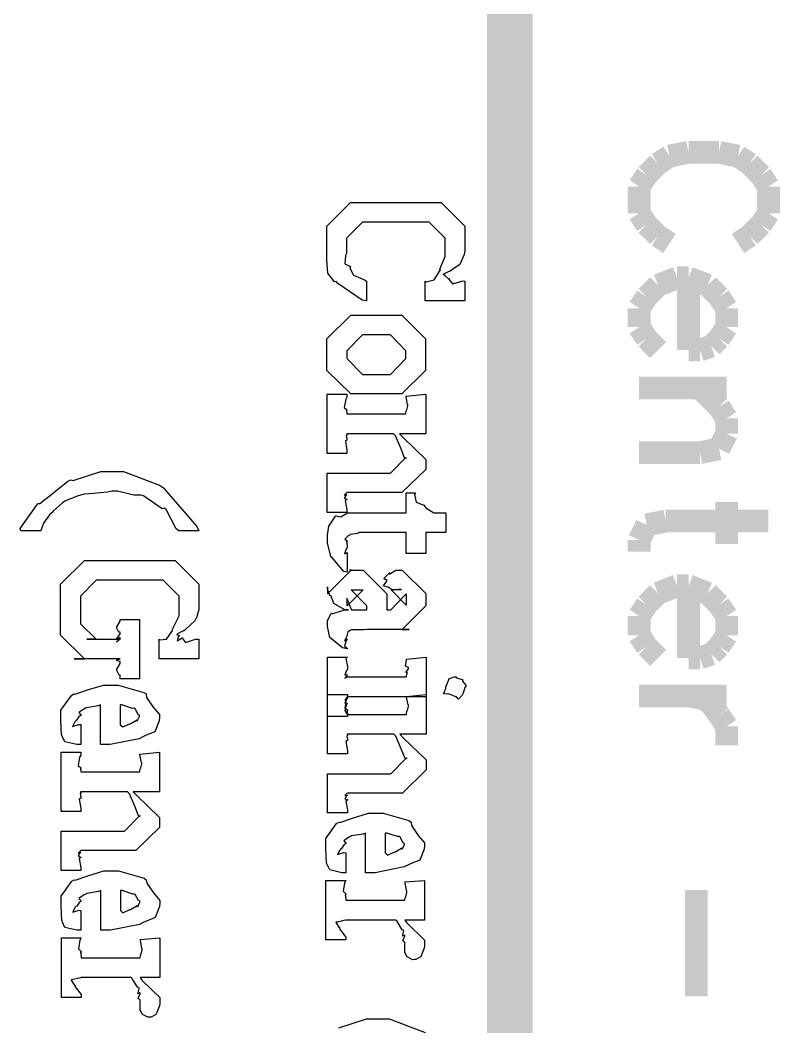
# Model space of a CAD drawing. Extents: x 0.1 to 11.6, y 0.3 to 16.2.
# Drawn here: x 1.1471 to 1.48, y 1.8616 to 2.3029 of the extents above; entities that cross this region are included whole.
import ezdxf

# ---------------------------------------------------------------- set-up
doc = ezdxf.new("R2010")
doc.units = 0
doc.header["$MEASUREMENT"] = 0

msp = doc.modelspace()

# ---------------------------------------------------------------- linework, layer by layer
at = {"color": 0}
for points, const_width in [([(1.36165, 0.531685), (1.36165, 4.18001)], 0.02), ([(1.43164, 2.24333), (1.42665, 2.24001)], 0.01), ([(1.44, 2.24501), (1.43164, 2.24333)], 0.01), ([(1.45335, 2.24501), (1.44, 2.24501)], 0.01), ([(1.46164, 2.24333), (1.45335, 2.24501)], 0.01), ([(1.46669, 2.24001), (1.46164, 2.24333)], 0.01), ([(1.42665, 2.24001), (1.42165, 2.23497)], 0.01), ([(1.47168, 2.23497), (1.46669, 2.24001)], 0.01), ([(1.42165, 2.23497), (1.41835, 2.22999)], 0.01), ([(1.47499, 2.22999), (1.47168, 2.23497)], 0.01), ([(1.41835, 2.22999), (1.41835, 2.21832)], 0.01), ([(1.47499, 2.21832), (1.47499, 2.22999)], 0.01), ([(1.41835, 2.21832), (1.42165, 2.21332)], 0.01), ([(1.47168, 2.21332), (1.47499, 2.21832)], 0.01), ([(1.42165, 2.21332), (1.42665, 2.20833)], 0.01), ([(1.46669, 2.20833), (1.47168, 2.21332)], 0.01), ([(1.42665, 2.20833), (1.43164, 2.20503)], 0.01), ([(1.46164, 2.20503), (1.46669, 2.20833)], 0.01), ([(1.435, 2.19), (1.42665, 2.18668)], 0.01), ([(1.44, 2.19), (1.435, 2.19)], 0.01), ([(1.44, 2.19), (1.44, 2.15831)], 0.01), ([(1.44835, 2.18668), (1.44, 2.19)], 0.01), ([(1.42665, 2.18668), (1.42165, 2.18164)], 0.01), ([(1.45335, 2.18164), (1.44835, 2.18668)], 0.01), ([(1.42165, 2.18164), (1.41835, 2.17665)], 0.01), ([(1.45665, 2.17665), (1.45335, 2.18164)], 0.01), ([(1.41835, 2.17665), (1.41835, 2.16835)], 0.01), ([(1.45665, 2.16835), (1.45665, 2.17665)], 0.01), ([(1.41835, 2.16835), (1.42165, 2.16336)], 0.01), ([(1.45335, 2.16336), (1.45665, 2.16835)], 0.01), ([(1.42165, 2.16336), (1.42665, 2.15831)], 0.01), ([(1.44997, 2.16), (1.45335, 2.16336)], 0.01), ([(1.44, 2.15831), (1.44499, 2.15831)], 0.01), ([(1.44499, 2.15831), (1.44997, 2.16)], 0.01), ([(1.41835, 2.14165), (1.45665, 2.14165)], 0.01), ([(1.44499, 2.14165), (1.45335, 2.13336)], 0.01), ([(1.45335, 2.13336), (1.45665, 2.12831)], 0.01), ([(1.45665, 2.12831), (1.45665, 2.12169)], 0.01), ([(1.45665, 2.12169), (1.45335, 2.11501)], 0.01), ([(1.45335, 2.11501), (1.44499, 2.11333)], 0.01), ([(1.44499, 2.11333), (1.41835, 2.11333)], 0.01), ([(1.45665, 2.09169), (1.45665, 2.07335)], 0.01), ([(1.43001, 2.08333), (1.42165, 2.08165)], 0.01), ([(1.47499, 2.08333), (1.43001, 2.08333)], 0.01), ([(1.42165, 2.08165), (1.41835, 2.07497)], 0.01), ([(1.41835, 2.07497), (1.41835, 2.06999)], 0.01), ([(1.435, 2.05501), (1.42665, 2.05165)], 0.01), ([(1.44, 2.05501), (1.435, 2.05501)], 0.01), ([(1.44, 2.05501), (1.44, 2.02333)], 0.01), ([(1.44835, 2.05165), (1.44, 2.05501)], 0.01), ([(1.42665, 2.05165), (1.42165, 2.04665)], 0.01), ([(1.45335, 2.04665), (1.44835, 2.05165)], 0.01), ([(1.42165, 2.04665), (1.41835, 2.04167)], 0.01), ([(1.45665, 2.04167), (1.45335, 2.04665)], 0.01), ([(1.41835, 2.04167), (1.41835, 2.03331)], 0.01), ([(1.45665, 2.03331), (1.45665, 2.04167)], 0.01), ([(1.41835, 2.03331), (1.42165, 2.02832)], 0.01), ([(1.45335, 2.02832), (1.45665, 2.03331)], 0.01), ([(1.42165, 2.02832), (1.42665, 2.02333)], 0.01), ([(1.44997, 2.02501), (1.45335, 2.02832)], 0.01), ([(1.44, 2.02333), (1.44499, 2.02333)], 0.01), ([(1.44499, 2.02333), (1.44997, 2.02501)], 0.01), ([(1.41835, 2.00667), (1.45665, 2.00667)], 0.01), ([(1.44, 2.00667), (1.44835, 2.00499)], 0.01), ([(1.44835, 2.00499), (1.45335, 1.99832)], 0.01), ([(1.45335, 1.99832), (1.45665, 1.99333)], 0.01), ([(1.45665, 1.99333), (1.45665, 1.98497)], 0.01), ([(1.44336, 1.92165), (1.44336, 1.875)], 0.01)]:
    msp.add_lwpolyline(points, dxfattribs=dict(at, const_width=const_width))
for points in [[(1.34201, 2.17985), (1.32465, 2.17985), (1.32465, 2.18853), (1.32498, 2.18815), (1.3285, 2.18913), (1.33105, 2.19299), (1.33138, 2.19353), (1.331, 2.19374), (1.33333, 2.19928), (1.33333, 2.20111), (1.33333, 2.2074), (1.32639, 2.21435), (1.31076, 2.21435), (1.29709, 2.21435), (1.29015, 2.20742), (1.29015, 2.20068), (1.28966, 2.19971), (1.28944, 2.19613), (1.29156, 2.19504), (1.29188, 2.19461), (1.29156, 2.19417), (1.29313, 2.19114), (1.29796, 2.18907), (1.29883, 2.18853), (1.29883, 2.17985), (1.29704, 2.18018), (1.2863, 2.18756), (1.28559, 2.18832), (1.28488, 2.18821), (1.28196, 2.192), (1.28147, 2.19769), (1.28147, 2.1996), (1.28147, 2.21261), (1.29188, 2.22303), (1.31076, 2.22303), (1.3316, 2.22303), (1.34201, 2.21261), (1.34201, 2.20176), (1.34163, 2.20025), (1.33973, 2.19586), (1.33653, 2.19362), (1.3355, 2.19287), (1.33464, 2.19265), (1.3323, 2.1914), (1.33333, 2.19108), (1.33333, 2.19092), (1.33333, 2.19092), (1.33474, 2.18972), (1.33507, 2.18961), (1.33491, 2.18935), (1.33659, 2.18739), (1.34125, 2.18864), (1.34201, 2.18853), (1.34201, 2.17985)], [(1.32476, 2.15631), (1.32476, 2.14936), (1.31434, 2.13915), (1.30393, 2.13917), (1.29199, 2.13917), (1.28158, 2.14936), (1.28158, 2.15674), (1.28158, 2.16325), (1.29199, 2.17367), (1.30284, 2.17367), (1.31434, 2.17367), (1.32476, 2.16325), (1.32476, 2.15631)], [(1.31608, 2.15739), (1.31608, 2.15804), (1.30935, 2.16499), (1.30545, 2.16499), (1.2972, 2.16499), (1.29026, 2.15804), (1.29026, 2.15522), (1.29026, 2.15457), (1.2972, 2.14762), (1.30132, 2.14762), (1.30935, 2.14762), (1.31608, 2.15457), (1.31608, 2.15739)], [(1.31331, 2.12164), (1.31489, 2.11996), (1.32482, 2.11035), (1.32482, 2.1071), (1.32482, 2.10601), (1.3144, 2.09581), (1.30876, 2.09582), (1.29031, 2.09582), (1.28998, 2.0956), (1.28917, 2.09472), (1.29031, 2.09494), (1.29031, 2.09494), (1.28993, 2.09467), (1.28917, 2.09332), (1.29031, 2.09294), (1.29031, 2.09278), (1.28961, 2.09224), (1.29031, 2.08843), (1.29031, 2.08714), (1.28163, 2.08712), (1.28163, 2.10428), (1.29031, 2.10428), (1.30615, 2.10428), (1.30941, 2.10428), (1.31613, 2.11122), (1.31613, 2.11079), (1.31554, 2.111), (1.31391, 2.11524), (1.31158, 2.12076), (1.31071, 2.12164), (1.29031, 2.12164), (1.2902, 2.12164), (1.29031, 2.12115), (1.29031, 2.12099), (1.29004, 2.12082), (1.29031, 2.11936), (1.29031, 2.11882), (1.28966, 2.11843), (1.29031, 2.11436), (1.29031, 2.11296), (1.28163, 2.11296), (1.28163, 2.139), (1.29031, 2.139), (1.29031, 2.13769), (1.28977, 2.13672), (1.28917, 2.13314), (1.29031, 2.13217), (1.29031, 2.13183), (1.29015, 2.13178), (1.29031, 2.13032), (1.29031, 2.13032), (1.31613, 2.13032), (1.31613, 2.13032), (1.31613, 2.13064), (1.31613, 2.13075), (1.31613, 2.13075), (1.31646, 2.13194), (1.31657, 2.13206), (1.31657, 2.13206), (1.317, 2.13385), (1.317, 2.13444), (1.31689, 2.13444), (1.31624, 2.13781), (1.31613, 2.13813), (1.32482, 2.139), (1.32482, 2.12403), (1.32482, 2.12164), (1.31331, 2.12164)], [(1.15614, 2.07904), (1.14746, 2.07904), (1.14714, 2.08014), (1.1543, 2.09022), (1.15506, 2.09099), (1.15571, 2.09099), (1.16113, 2.09526), (1.16797, 2.10081), (1.16938, 2.1014), (1.17036, 2.10118), (1.18245, 2.10508), (1.18652, 2.10508), (1.19238, 2.10508), (1.20817, 2.09912), (1.20996, 2.09793), (1.21148, 2.09619), (1.22461, 2.081), (1.22537, 2.07904), (1.21669, 2.07904), (1.21544, 2.07992), (1.21105, 2.08838), (1.2104, 2.08903), (1.20942, 2.08871), (1.20123, 2.09435), (1.2002, 2.09467), (1.19699, 2.09467), (1.18978, 2.0964), (1.18739, 2.0964), (1.18544, 2.09597), (1.17931, 2.09543), (1.17513, 2.09517), (1.17415, 2.09489), (1.17258, 2.0944), (1.16699, 2.09218), (1.16656, 2.09185), (1.16591, 2.09153), (1.16157, 2.08763), (1.16113, 2.08708), (1.16005, 2.08604), (1.15733, 2.08236), (1.15652, 2.07986), (1.15614, 2.07904)], [(1.3336, 2.07829), (1.32492, 2.07829), (1.32492, 2.06917), (1.31624, 2.06917), (1.31624, 2.07829), (1.29563, 2.07829), (1.29508, 2.07786), (1.29167, 2.07742), (1.2915, 2.07721), (1.29091, 2.07693), (1.28944, 2.07547), (1.29042, 2.07465), (1.29042, 2.07437), (1.29015, 2.07433), (1.29042, 2.07243), (1.29042, 2.07178), (1.29004, 2.07113), (1.28928, 2.0689), (1.29042, 2.06961), (1.29042, 2.06961), (1.29042, 2.06093), (1.28895, 2.06119), (1.28423, 2.06679), (1.28391, 2.06743), (1.28348, 2.06743), (1.28174, 2.07362), (1.28174, 2.07568), (1.28174, 2.07715), (1.28244, 2.08111), (1.28261, 2.08154), (1.28261, 2.08154), (1.28532, 2.08544), (1.28564, 2.08567), (1.28564, 2.08556), (1.2876, 2.08512), (1.29053, 2.08697), (1.2915, 2.08697), (1.31624, 2.08697), (1.31624, 2.09565), (1.32037, 2.09565), (1.31993, 2.09494), (1.32064, 2.09169), (1.324, 2.09033), (1.32449, 2.08979), (1.32487, 2.08908), (1.32845, 2.08697), (1.3297, 2.08697), (1.3297, 2.08697), (1.33263, 2.08697), (1.3336, 2.08697), (1.3336, 2.07829)], [(1.22542, 2.02289), (1.20806, 2.02289), (1.20806, 2.03157), (1.20828, 2.03125), (1.21126, 2.03162), (1.2136, 2.03489), (1.21392, 2.03526), (1.21376, 2.03564), (1.21674, 2.04172), (1.21674, 2.04372), (1.21674, 2.05046), (1.2098, 2.0574), (1.19591, 2.0574), (1.1805, 2.0574), (1.17356, 2.05046), (1.17356, 2.04047), (1.17356, 2.03831), (1.1805, 2.03157), (1.17638, 2.03157), (1.19092, 2.03157), (1.19054, 2.03125), (1.18934, 2.03022), (1.19092, 2.03174), (1.19092, 2.03222), (1.19059, 2.03196), (1.18934, 2.03157), (1.19092, 2.03385), (1.19092, 2.03461), (1.19043, 2.03467), (1.18934, 2.03662), (1.19092, 2.03939), (1.19092, 2.04025), (1.19938, 2.04025), (1.19938, 2.01421), (1.19092, 2.01421), (1.19092, 2.01574), (1.19059, 2.01574), (1.18934, 2.01817), (1.19092, 2.02094), (1.19092, 2.02181), (1.19054, 2.02181), (1.18934, 2.02235), (1.19092, 2.02289), (1.19092, 2.02289), (1.17074, 2.02289), (1.17529, 2.02289), (1.16488, 2.03331), (1.16488, 2.0396), (1.16488, 2.05567), (1.17529, 2.06608), (1.19417, 2.06608), (1.21501, 2.06608), (1.22542, 2.05567), (1.22542, 2.04438), (1.22515, 2.04357), (1.22445, 2.04096), (1.22418, 2.04058), (1.22412, 2.04047), (1.22363, 2.03956), (1.21956, 2.03581), (1.21891, 2.03526), (1.21804, 2.03499), (1.21571, 2.03358), (1.21674, 2.0331), (1.21674, 2.03288), (1.21642, 2.03244), (1.21587, 2.03076), (1.21815, 2.03211), (1.21848, 2.03201), (1.21832, 2.03179), (1.21956, 2.03011), (1.22396, 2.03157), (1.22542, 2.03157), (1.22542, 2.02289)], [(1.29107, 2.04449), (1.28944, 2.04443), (1.28456, 2.04715), (1.28342, 2.05035), (1.28326, 2.05057), (1.28288, 2.05067), (1.28174, 2.05354), (1.28174, 2.05447), (1.28174, 2.05143), (1.29215, 2.06185), (1.2915, 2.06185), (1.29736, 2.06185), (1.30778, 2.05143), (1.30778, 2.04449), (1.30887, 2.04449), (1.30952, 2.04449), (1.31624, 2.05143), (1.31624, 2.04949), (1.31624, 2.04644), (1.30952, 2.05339), (1.31429, 2.05339), (1.31277, 2.05339), (1.31082, 2.05317), (1.31071, 2.05311), (1.30854, 2.05425), (1.30843, 2.05447), (1.30794, 2.05436), (1.30632, 2.05501), (1.30778, 2.05692), (1.30778, 2.05751), (1.30756, 2.05746), (1.30653, 2.05817), (1.30887, 2.06054), (1.30908, 2.06076), (1.30897, 2.06065), (1.30892, 2.06), (1.31179, 2.06185), (1.31277, 2.06185), (1.31451, 2.06185), (1.32492, 2.05165), (1.32492, 2.04818), (1.32492, 2.04622), (1.31451, 2.03581), (1.31755, 2.03581), (1.31212, 2.03581), (1.2991, 2.03581), (1.29791, 2.03569), (1.29259, 2.03564), (1.29237, 2.0356), (1.29194, 2.03554), (1.29091, 2.03483), (1.29085, 2.03472), (1.29069, 2.03472), (1.29042, 2.03358), (1.29042, 2.03321), (1.29009, 2.03265), (1.28928, 2.03082), (1.29042, 2.03168), (1.29042, 2.03168), (1.28998, 2.03103), (1.28928, 2.02854), (1.29042, 2.02767), (1.29042, 2.02735), (1.28836, 2.02778), (1.28282, 2.03233), (1.28174, 2.03706), (1.28174, 2.03863), (1.28174, 2.03971), (1.28337, 2.04275), (1.28369, 2.04297), (1.2838, 2.04269), (1.28923, 2.04449), (1.29107, 2.04449)], [(1.29237, 2.04449), (1.2991, 2.04449), (1.2991, 2.04622), (1.29216, 2.05317), (1.29367, 2.05317), (1.29736, 2.05317), (1.29042, 2.04622), (1.29042, 2.04949), (1.29026, 2.04943), (1.29205, 2.04503), (1.29237, 2.04449)], [(1.32503, 2.00635), (1.29053, 2.00635), (1.2902, 2.00603), (1.28939, 2.00489), (1.29053, 2.00569), (1.29053, 2.00569), (1.29015, 2.00526), (1.28939, 2.00347), (1.29053, 2.00336), (1.29053, 2.00331), (1.29004, 2.00276), (1.28939, 2.00028), (1.29053, 1.99832), (1.29053, 1.99767), (1.28185, 1.99767), (1.28185, 2.02371), (1.29053, 2.02371), (1.28982, 2.02311), (1.29053, 2.01953), (1.29053, 2.01828), (1.29009, 2.01779), (1.28939, 2.0159), (1.29053, 2.0159), (1.29053, 2.0159), (1.2902, 2.01563), (1.28939, 2.01449), (1.29053, 2.01503), (1.29053, 2.01503), (1.31635, 2.01503), (1.31635, 2.01503), (1.31635, 2.01551), (1.31635, 2.01568), (1.31635, 2.01568), (1.31668, 2.01665), (1.31679, 2.01676), (1.31673, 2.01676), (1.31619, 2.01699), (1.31722, 2.01861), (1.31722, 2.01915), (1.31711, 2.0191), (1.31603, 2.01969), (1.31646, 2.02251), (1.31635, 2.02283), (1.32503, 2.02371), (1.32503, 2.00874), (1.32503, 2.00635)], [(1.34239, 2.01069), (1.34196, 2.01036), (1.34131, 2.00786), (1.34109, 2.00765), (1.34077, 2.007), (1.33919, 2.00521), (1.33832, 2.00635), (1.33805, 2.00635), (1.33805, 2.00635), (1.33523, 2.00743), (1.33502, 2.00765), (1.33458, 2.00738), (1.33257, 2.00765), (1.33371, 2.00993), (1.33371, 2.01069), (1.33371, 2.01069), (1.3348, 2.01351), (1.33502, 2.01372), (1.33502, 2.01372), (1.33496, 2.01421), (1.33724, 2.01503), (1.33805, 2.01503), (1.33827, 2.0146), (1.34087, 2.01394), (1.34109, 2.01372), (1.34098, 2.01318), (1.34239, 2.01133), (1.34239, 2.01069)], [(1.18235, 2.00276), (1.18137, 2.00233), (1.17622, 2.00151), (1.17584, 2.00125), (1.17502, 2.00092), (1.1728, 1.99935), (1.17367, 1.99837), (1.17367, 1.99799), (1.17301, 1.99778), (1.17182, 1.99599), (1.1715, 1.99582), (1.17106, 1.99528), (1.17008, 1.99332), (1.17291, 1.99419), (1.17367, 1.99408), (1.17367, 1.9854), (1.17193, 1.9854), (1.16667, 1.9866), (1.16553, 1.98899), (1.16542, 1.98953), (1.16531, 1.98964), (1.16498, 1.99593), (1.16498, 1.99799), (1.16498, 2.00037), (1.16965, 2.00689), (1.17063, 2.00754), (1.17112, 2.00738), (1.17665, 2.00928), (1.18365, 2.01144), (1.18603, 2.01144), (1.1901, 2.01144), (1.20133, 2.00819), (1.20231, 2.00754), (1.20247, 2.00601), (1.20546, 2.00174), (1.20817, 1.99849), (1.20817, 1.99733), (1.20806, 1.99576), (1.20622, 1.99094), (1.20237, 1.98942), (1.20123, 1.98888), (1.19933, 1.9879), (1.18658, 1.9854), (1.18235, 1.9854), (1.18235, 2.00276)], [(1.31353, 1.9899), (1.3151, 1.98822), (1.32503, 1.97862), (1.32503, 1.97538), (1.32503, 1.97428), (1.31462, 1.96408), (1.30897, 1.96408), (1.29053, 1.96408), (1.2902, 1.96386), (1.28939, 1.963), (1.29053, 1.96322), (1.29053, 1.96322), (1.29015, 1.96294), (1.28939, 1.96158), (1.29053, 1.96121), (1.29053, 1.96104), (1.28982, 1.9605), (1.29053, 1.95671), (1.29053, 1.9554), (1.28185, 1.9554), (1.28185, 1.97254), (1.29053, 1.97254), (1.30637, 1.97254), (1.30962, 1.97254), (1.31635, 1.97949), (1.31635, 1.97906), (1.31576, 1.97928), (1.31413, 1.98351), (1.31179, 1.98904), (1.31093, 1.9899), (1.29053, 1.9899), (1.29042, 1.9899), (1.29053, 1.98942), (1.29053, 1.98926), (1.29026, 1.9891), (1.29053, 1.98762), (1.29053, 1.98708), (1.28988, 1.98671), (1.29053, 1.98264), (1.29053, 1.98122), (1.28185, 1.98122), (1.28185, 2.00726), (1.29053, 2.00726), (1.29053, 2.00597), (1.28998, 2.00499), (1.28939, 2.00142), (1.29053, 2.00043), (1.29053, 2.00011), (1.29037, 2.00006), (1.29053, 1.99858), (1.29053, 1.99858), (1.31635, 1.99858), (1.31635, 1.99858), (1.31635, 1.99892), (1.31635, 1.99903), (1.31635, 1.99903), (1.31668, 2.00022), (1.31679, 2.00032), (1.31679, 2.00032), (1.31722, 2.00211), (1.31722, 2.00271), (1.31711, 2.00271), (1.31646, 2.00607), (1.31635, 2.0064), (1.32503, 2.00726), (1.32503, 1.99229), (1.32503, 1.9899), (1.31353, 1.9899)], [(1.19103, 2.00276), (1.19103, 1.99408), (1.19097, 1.99403), (1.19206, 1.99306), (1.19515, 1.99451), (1.19537, 1.99451), (1.19537, 1.99451), (1.19819, 1.9961), (1.19841, 1.99625), (1.19835, 1.99615), (1.19846, 1.99565), (1.19949, 1.99761), (1.19949, 1.99821), (1.19889, 1.99849), (1.19748, 2.00103), (1.1971, 2.00125), (1.19634, 2.00119), (1.19168, 2.00276), (1.19103, 2.00276)], [(1.19672, 1.96468), (1.1983, 1.963), (1.20823, 1.95339), (1.20823, 1.95014), (1.20823, 1.94906), (1.19781, 1.93886), (1.19217, 1.93886), (1.17372, 1.93886), (1.17339, 1.93864), (1.17258, 1.93778), (1.17372, 1.93799), (1.17372, 1.93799), (1.17334, 1.93772), (1.17258, 1.93636), (1.17372, 1.93599), (1.17372, 1.93582), (1.17301, 1.93528), (1.17372, 1.93147), (1.17372, 1.93018), (1.16504, 1.93018), (1.16504, 1.94732), (1.17372, 1.94732), (1.18956, 1.94732), (1.19282, 1.94732), (1.19954, 1.95426), (1.19954, 1.95383), (1.19895, 1.95404), (1.19732, 1.95828), (1.19499, 1.96382), (1.19412, 1.96468), (1.17372, 1.96468), (1.17361, 1.96468), (1.17372, 1.96419), (1.17372, 1.96403), (1.17345, 1.96386), (1.17372, 1.9624), (1.17372, 1.96186), (1.17307, 1.96147), (1.17372, 1.9574), (1.17372, 1.956), (1.16504, 1.956), (1.16504, 1.98204), (1.17372, 1.98204), (1.17372, 1.98074), (1.17318, 1.97976), (1.17258, 1.97618), (1.17372, 1.97521), (1.17372, 1.97487), (1.17356, 1.97482), (1.17372, 1.97336), (1.17372, 1.97336), (1.19954, 1.97336), (1.19954, 1.97336), (1.19954, 1.97368), (1.19954, 1.97379), (1.19954, 1.97379), (1.19987, 1.97499), (1.19998, 1.9751), (1.19998, 1.9751), (1.20041, 1.97689), (1.20041, 1.97749), (1.2003, 1.97749), (1.19965, 1.98085), (1.19954, 1.98117), (1.20823, 1.98204), (1.20823, 1.96707), (1.20823, 1.96468), (1.19672, 1.96468)], [(1.29845, 1.94656), (1.29747, 1.94613), (1.29232, 1.94531), (1.29194, 1.94504), (1.29112, 1.94471), (1.2889, 1.94314), (1.28977, 1.94217), (1.28977, 1.94179), (1.28912, 1.94157), (1.28792, 1.93978), (1.2876, 1.93961), (1.28716, 1.93907), (1.28619, 1.93713), (1.28901, 1.93799), (1.28977, 1.93787), (1.28977, 1.92919), (1.28803, 1.92919), (1.28277, 1.93039), (1.28163, 1.93278), (1.28152, 1.93332), (1.28141, 1.93343), (1.28109, 1.93972), (1.28109, 1.94179), (1.28109, 1.94417), (1.28575, 1.95068), (1.28673, 1.95133), (1.28722, 1.95117), (1.29275, 1.95307), (1.29975, 1.95524), (1.30214, 1.95524), (1.30621, 1.95524), (1.31744, 1.95199), (1.31841, 1.95133), (1.31858, 1.94982), (1.32156, 1.94553), (1.32427, 1.94228), (1.32427, 1.94114), (1.32417, 1.93956), (1.32232, 1.93474), (1.31847, 1.93321), (1.31733, 1.93267), (1.31543, 1.93169), (1.30268, 1.92919), (1.29845, 1.92919), (1.29845, 1.94656)], [(1.30713, 1.94656), (1.30713, 1.93787), (1.30707, 1.93782), (1.30816, 1.93685), (1.31125, 1.93832), (1.31147, 1.93831), (1.31147, 1.93831), (1.31429, 1.93989), (1.31451, 1.94004), (1.31445, 1.93994), (1.31456, 1.93946), (1.31559, 1.9414), (1.31559, 1.942), (1.315, 1.94228), (1.31358, 1.94482), (1.31321, 1.94504), (1.31245, 1.94499), (1.30778, 1.94656), (1.30713, 1.94656)], [(1.18245, 1.92133), (1.18148, 1.9209), (1.17632, 1.92008), (1.17594, 1.91981), (1.17513, 1.91949), (1.17291, 1.91792), (1.17377, 1.91693), (1.17377, 1.91656), (1.17312, 1.91633), (1.17193, 1.91456), (1.1716, 1.91439), (1.17117, 1.91385), (1.17019, 1.91189), (1.17301, 1.91276), (1.17377, 1.91265), (1.17377, 1.90397), (1.17204, 1.90397), (1.16677, 1.90517), (1.16564, 1.90756), (1.16553, 1.9081), (1.16542, 1.90821), (1.16509, 1.9145), (1.16509, 1.91656), (1.16509, 1.91894), (1.16976, 1.92546), (1.17074, 1.92611), (1.17122, 1.92594), (1.17676, 1.92785), (1.18376, 1.93001), (1.18614, 1.93001), (1.19021, 1.93001), (1.20144, 1.92675), (1.20242, 1.92611), (1.20258, 1.92458), (1.20557, 1.92031), (1.20828, 1.91704), (1.20828, 1.9159), (1.20817, 1.91433), (1.20633, 1.9095), (1.20247, 1.90799), (1.20133, 1.90744), (1.19944, 1.90647), (1.18669, 1.90397), (1.18245, 1.90397), (1.18245, 1.92133)], [(1.32433, 1.90842), (1.31565, 1.90842), (1.31652, 1.90713), (1.32433, 1.89962), (1.32433, 1.89714), (1.32417, 1.89606), (1.32302, 1.89312), (1.32281, 1.89279), (1.32259, 1.89225), (1.32048, 1.89106), (1.31977, 1.89106), (1.31907, 1.891), (1.31695, 1.89214), (1.31673, 1.89236), (1.31652, 1.89236), (1.31565, 1.89432), (1.31565, 1.89496), (1.31565, 1.89496), (1.31565, 1.89774), (1.31565, 1.89865), (1.31559, 1.89865), (1.31478, 1.89942), (1.31565, 1.90131), (1.31565, 1.9019), (1.31548, 1.90175), (1.31467, 1.90131), (1.31527, 1.90369), (1.31521, 1.90386), (1.31451, 1.90418), (1.31212, 1.90804), (1.31174, 1.90842), (1.28982, 1.90842), (1.28895, 1.90815), (1.28619, 1.90756), (1.28559, 1.90744), (1.28548, 1.90733), (1.28543, 1.90733), (1.28678, 1.90528), (1.28722, 1.90494), (1.28711, 1.90451), (1.28982, 1.90093), (1.28982, 1.89974), (1.28114, 1.89974), (1.28114, 1.92578), (1.28982, 1.92578), (1.28928, 1.92475), (1.28868, 1.92106), (1.28982, 1.91992), (1.28982, 1.91949), (1.28955, 1.91938), (1.28982, 1.91786), (1.28982, 1.91732), (1.28982, 1.91732), (1.28982, 1.9171), (1.28982, 1.9171), (1.31565, 1.9171), (1.31565, 1.9171), (1.31565, 1.91726), (1.31565, 1.91732), (1.31565, 1.91732), (1.31597, 1.91851), (1.31608, 1.91863), (1.31608, 1.91863), (1.31652, 1.92057), (1.31652, 1.92122), (1.31635, 1.92122), (1.31576, 1.92481), (1.31565, 1.92512), (1.32433, 1.92578), (1.32433, 1.91081), (1.32433, 1.90842)], [(1.19113, 1.92133), (1.19113, 1.91265), (1.19108, 1.9126), (1.19217, 1.91162), (1.19526, 1.91308), (1.19548, 1.91308), (1.19548, 1.91308), (1.1983, 1.91465), (1.19851, 1.91482), (1.19846, 1.91471), (1.19857, 1.91422), (1.1996, 1.91618), (1.1996, 1.91678), (1.199, 1.91704), (1.19759, 1.9196), (1.19721, 1.91981), (1.19645, 1.91976), (1.19179, 1.92133), (1.19113, 1.92133)], [(1.20839, 1.88319), (1.19971, 1.88319), (1.20057, 1.88189), (1.20839, 1.8744), (1.20839, 1.8719), (1.20823, 1.87082), (1.20708, 1.86789), (1.20687, 1.86757), (1.20665, 1.86703), (1.20454, 1.86583), (1.20383, 1.86583), (1.20313, 1.86578), (1.20101, 1.86692), (1.20079, 1.86712), (1.20057, 1.86712), (1.19971, 1.86908), (1.19971, 1.86974), (1.19971, 1.86974), (1.19971, 1.8725), (1.19971, 1.87343), (1.19965, 1.87343), (1.19884, 1.87418), (1.19971, 1.87608), (1.19971, 1.87668), (1.19954, 1.87651), (1.19873, 1.87608), (1.19933, 1.87847), (1.19927, 1.87864), (1.19857, 1.87896), (1.19618, 1.88281), (1.1958, 1.88319), (1.17388, 1.88319), (1.17301, 1.88292), (1.17025, 1.88232), (1.16965, 1.88222), (1.16954, 1.88211), (1.16949, 1.88211), (1.17084, 1.88004), (1.17128, 1.87972), (1.17117, 1.87928), (1.17388, 1.87571), (1.17388, 1.87451), (1.1652, 1.87451), (1.1652, 1.90056), (1.17388, 1.90056), (1.17334, 1.89953), (1.17274, 1.89583), (1.17388, 1.89469), (1.17388, 1.89426), (1.17361, 1.89415), (1.17388, 1.89262), (1.17388, 1.89208), (1.17388, 1.89208), (1.17388, 1.89187), (1.17388, 1.89187), (1.19971, 1.89187), (1.19971, 1.89187), (1.19971, 1.89203), (1.19971, 1.89208), (1.19971, 1.89208), (1.20003, 1.89328), (1.20014, 1.89339), (1.20014, 1.89339), (1.20057, 1.89535), (1.20057, 1.896), (1.20041, 1.896), (1.19982, 1.89957), (1.19971, 1.8999), (1.20839, 1.90056), (1.20839, 1.88558), (1.20839, 1.88319)]]:
    msp.add_lwpolyline(points, close=True, dxfattribs=at)
msp.add_lwpolyline([(1.28678, 1.86122), (1.29888, 1.86513), (1.30295, 1.86513), (1.30881, 1.86513), (1.3246, 1.85915)], dxfattribs=at)

doc.saveas('drawing.dxf')
